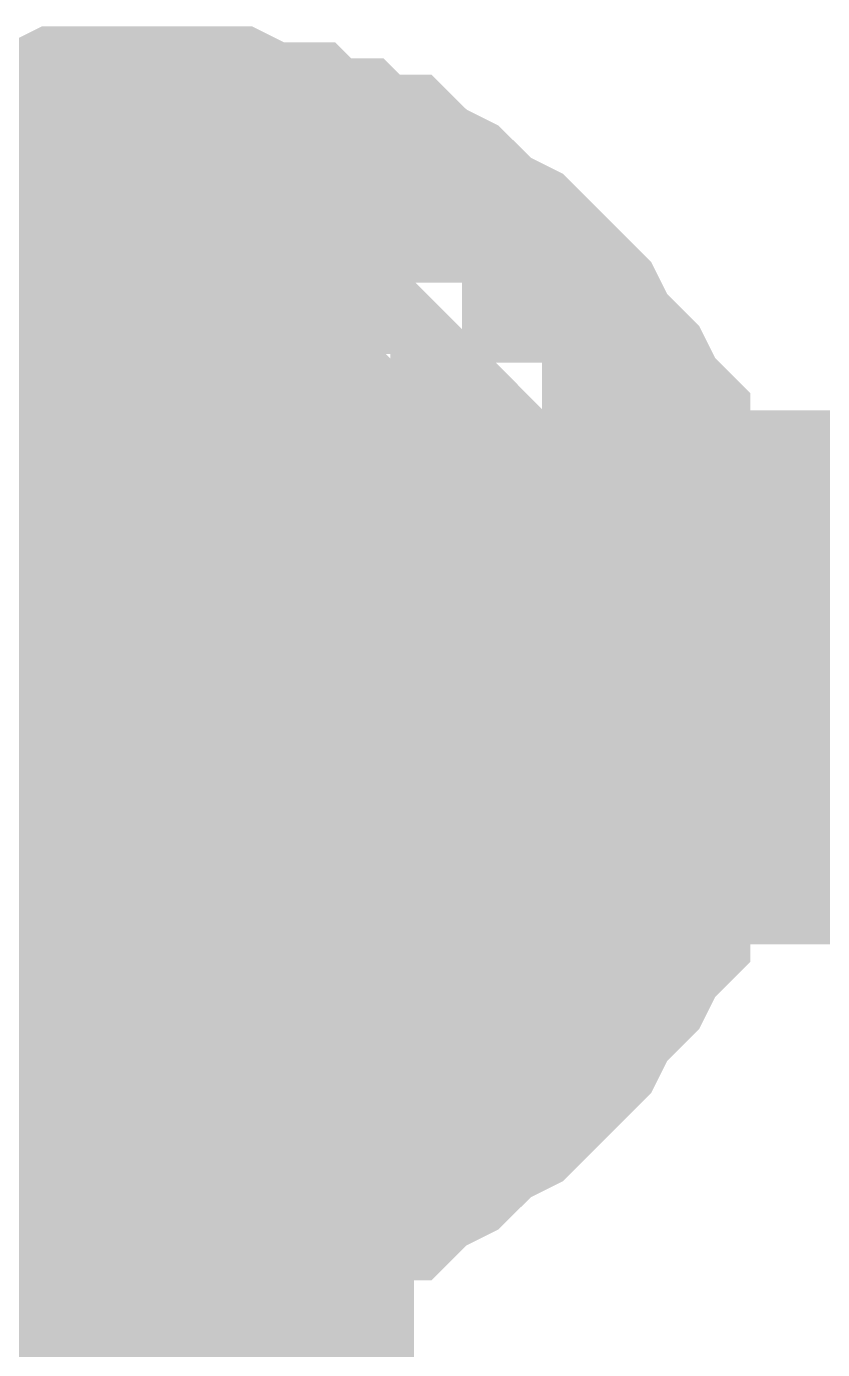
# Model space of a CAD drawing. Header units: inches. Extents: x 0 to 841, y 0 to 594.
# Drawn here: x 609.83 to 610.946, y 401.548 to 403.404 of the extents above; entities that cross this region are included whole.
import ezdxf

# ---------------------------------------------------------------- set-up
doc = ezdxf.new("R2010")
doc.units = ezdxf.units.IN
doc.layers.add('Sheet', color=255, linetype='Continuous')

msp = doc.modelspace()

# ---------------------------------------------------------------- linework, layer by layer
at = {"layer": 'Sheet'}
for points in [[(609.6621, 403.1869, 0.2997, 0.2997, 0), (609.707, 403.1869, 0.2997, 0.2997, 0), (609.7295, 403.2094, 0.2997, 0.2997, 0), (609.7744, 403.2094, 0.2997, 0.2997, 0), (609.7969, 403.2319, 0.2997, 0.2997, 0), (609.8418, 403.2319, 0.2997, 0.2997, 0), (609.8867, 403.2543, 0.2997, 0.2997, 0), (609.9092, 403.2543, 0.2997, 0.2997, 0), (609.9541, 403.2543, 0.2997, 0.2997, 0), (609.999, 403.2543, 0.2997, 0.2997, 0)], [(609.6621, 403.1869, 0.2997, 0.2997, 0), (609.707, 403.1869, 0.2997, 0.2997, 0), (609.7295, 403.2094, 0.2997, 0.2997, 0), (609.7744, 403.2094, 0.2997, 0.2997, 0), (609.7969, 403.2319, 0.2997, 0.2997, 0), (609.8418, 403.2319, 0.2997, 0.2997, 0), (609.8867, 403.2543, 0.2997, 0.2997, 0), (609.9092, 403.2543, 0.2997, 0.2997, 0), (609.9541, 403.2543, 0.2997, 0.2997, 0), (609.999, 403.2543, 0.2997, 0.2997, 0)], [(609.999, 403.2543, 0.2997, 0.2997, 0), (609.999, 403.2543, 0.2997, 0.2997, 0)], [(609.999, 403.2543, 0.2997, 0.2997, 0), (610.0439, 403.2543, 0.2997, 0.2997, 0), (610.0888, 403.2543, 0.2997, 0.2997, 0), (610.1113, 403.2543, 0.2997, 0.2997, 0), (610.1562, 403.2319, 0.2997, 0.2997, 0), (610.2011, 403.2319, 0.2997, 0.2997, 0), (610.2236, 403.2094, 0.2997, 0.2997, 0), (610.2685, 403.2094, 0.2997, 0.2997, 0), (610.2909, 403.1869, 0.2997, 0.2997, 0), (610.3359, 403.1869, 0.2997, 0.2997, 0), (610.3583, 403.1645, 0.2997, 0.2997, 0), (610.4032, 403.142, 0.2997, 0.2997, 0), (610.4257, 403.1196, 0.2997, 0.2997, 0), (610.4481, 403.0971, 0.2997, 0.2997, 0), (610.4931, 403.0746, 0.2997, 0.2997, 0), (610.5155, 403.0522, 0.2997, 0.2997, 0), (610.538, 403.0297, 0.2997, 0.2997, 0), (610.5604, 403.0073, 0.2997, 0.2997, 0), (610.5829, 402.9848, 0.2997, 0.2997, 0), (610.6053, 402.9399, 0.2997, 0.2997, 0), (610.6278, 402.9174, 0.2997, 0.2997, 0), (610.6503, 402.895, 0.2997, 0.2997, 0), (610.6727, 402.85, 0.2997, 0.2997, 0), (610.6952, 402.8276, 0.2997, 0.2997, 0), (610.6952, 402.7827, 0.2997, 0.2997, 0), (610.7176, 402.7602, 0.2997, 0.2997, 0), (610.7176, 402.7153, 0.2997, 0.2997, 0), (610.7401, 402.6928, 0.2997, 0.2997, 0), (610.7401, 402.6479, 0.2997, 0.2997, 0), (610.7626, 402.603, 0.2997, 0.2997, 0), (610.7626, 402.5805, 0.2997, 0.2997, 0), (610.7626, 402.5356, 0.2997, 0.2997, 0), (610.7626, 402.4907, 0.2997, 0.2997, 0)], [(609.999, 403.2543, 0.2997, 0.2997, 0), (609.999, 403.2543, 0.2997, 0.2997, 0)], [(609.999, 403.2543, 0.2997, 0.2997, 0), (610.0439, 403.2543, 0.2997, 0.2997, 0), (610.0888, 403.2543, 0.2997, 0.2997, 0), (610.1113, 403.2543, 0.2997, 0.2997, 0), (610.1562, 403.2319, 0.2997, 0.2997, 0), (610.2011, 403.2319, 0.2997, 0.2997, 0), (610.2236, 403.2094, 0.2997, 0.2997, 0), (610.2685, 403.2094, 0.2997, 0.2997, 0), (610.2909, 403.1869, 0.2997, 0.2997, 0), (610.3359, 403.1869, 0.2997, 0.2997, 0), (610.3583, 403.1645, 0.2997, 0.2997, 0), (610.4032, 403.142, 0.2997, 0.2997, 0), (610.4257, 403.1196, 0.2997, 0.2997, 0), (610.4481, 403.0971, 0.2997, 0.2997, 0), (610.4931, 403.0746, 0.2997, 0.2997, 0), (610.5155, 403.0522, 0.2997, 0.2997, 0), (610.538, 403.0297, 0.2997, 0.2997, 0), (610.5604, 403.0073, 0.2997, 0.2997, 0), (610.5829, 402.9848, 0.2997, 0.2997, 0), (610.6053, 402.9399, 0.2997, 0.2997, 0), (610.6278, 402.9174, 0.2997, 0.2997, 0), (610.6503, 402.895, 0.2997, 0.2997, 0), (610.6727, 402.85, 0.2997, 0.2997, 0), (610.6952, 402.8276, 0.2997, 0.2997, 0), (610.6952, 402.7827, 0.2997, 0.2997, 0), (610.7176, 402.7602, 0.2997, 0.2997, 0), (610.7176, 402.7153, 0.2997, 0.2997, 0), (610.7401, 402.6928, 0.2997, 0.2997, 0), (610.7401, 402.6479, 0.2997, 0.2997, 0), (610.7626, 402.603, 0.2997, 0.2997, 0), (610.7626, 402.5805, 0.2997, 0.2997, 0), (610.7626, 402.5356, 0.2997, 0.2997, 0), (610.7626, 402.4907, 0.2997, 0.2997, 0)], [(609.7744, 403.2094, 0.0991, 0.0991, 0), (609.7969, 403.2319, 0.0991, 0.0991, 0), (609.8418, 403.2319, 0.0991, 0.0991, 0), (609.8867, 403.2543, 0.0991, 0.0991, 0), (609.9092, 403.2543, 0.0991, 0.0991, 0), (609.9541, 403.2543, 0.0991, 0.0991, 0), (609.999, 403.2543, 0.0991, 0.0991, 0)], [(609.7744, 403.2094, 0.0991, 0.0991, 0), (609.7969, 403.2319, 0.0991, 0.0991, 0), (609.8418, 403.2319, 0.0991, 0.0991, 0), (609.8867, 403.2543, 0.0991, 0.0991, 0), (609.9092, 403.2543, 0.0991, 0.0991, 0), (609.9541, 403.2543, 0.0991, 0.0991, 0), (609.999, 403.2543, 0.0991, 0.0991, 0)], [(609.999, 403.2543, 0.0991, 0.0991, 0), (609.999, 403.2543, 0.0991, 0.0991, 0)], [(609.999, 403.2543, 0.0991, 0.0991, 0), (610.0439, 403.2543, 0.0991, 0.0991, 0), (610.0888, 403.2543, 0.0991, 0.0991, 0), (610.1113, 403.2543, 0.0991, 0.0991, 0), (610.1562, 403.2319, 0.0991, 0.0991, 0), (610.2011, 403.2319, 0.0991, 0.0991, 0), (610.2236, 403.2094, 0.0991, 0.0991, 0), (610.2685, 403.2094, 0.0991, 0.0991, 0), (610.2909, 403.1869, 0.0991, 0.0991, 0), (610.3359, 403.1869, 0.0991, 0.0991, 0), (610.3583, 403.1645, 0.0991, 0.0991, 0), (610.4032, 403.142, 0.0991, 0.0991, 0), (610.4257, 403.1196, 0.0991, 0.0991, 0), (610.4481, 403.0971, 0.0991, 0.0991, 0), (610.4931, 403.0746, 0.0991, 0.0991, 0), (610.5155, 403.0522, 0.0991, 0.0991, 0), (610.538, 403.0297, 0.0991, 0.0991, 0), (610.5604, 403.0073, 0.0991, 0.0991, 0), (610.5829, 402.9848, 0.0991, 0.0991, 0), (610.6053, 402.9399, 0.0991, 0.0991, 0), (610.6278, 402.9174, 0.0991, 0.0991, 0), (610.6503, 402.895, 0.0991, 0.0991, 0), (610.6727, 402.85, 0.0991, 0.0991, 0), (610.6952, 402.8276, 0.0991, 0.0991, 0), (610.6952, 402.7827, 0.0991, 0.0991, 0), (610.7176, 402.7602, 0.0991, 0.0991, 0), (610.7176, 402.7153, 0.0991, 0.0991, 0), (610.7401, 402.6928, 0.0991, 0.0991, 0), (610.7401, 402.6479, 0.0991, 0.0991, 0), (610.7626, 402.603, 0.0991, 0.0991, 0), (610.7626, 402.5805, 0.0991, 0.0991, 0), (610.7626, 402.5356, 0.0991, 0.0991, 0), (610.7626, 402.4907, 0.0991, 0.0991, 0)], [(609.999, 403.2543, 0.0991, 0.0991, 0), (609.999, 403.2543, 0.0991, 0.0991, 0)], [(609.999, 403.2543, 0.0991, 0.0991, 0), (610.0439, 403.2543, 0.0991, 0.0991, 0), (610.0888, 403.2543, 0.0991, 0.0991, 0), (610.1113, 403.2543, 0.0991, 0.0991, 0), (610.1562, 403.2319, 0.0991, 0.0991, 0), (610.2011, 403.2319, 0.0991, 0.0991, 0), (610.2236, 403.2094, 0.0991, 0.0991, 0), (610.2685, 403.2094, 0.0991, 0.0991, 0), (610.2909, 403.1869, 0.0991, 0.0991, 0), (610.3359, 403.1869, 0.0991, 0.0991, 0), (610.3583, 403.1645, 0.0991, 0.0991, 0), (610.4032, 403.142, 0.0991, 0.0991, 0), (610.4257, 403.1196, 0.0991, 0.0991, 0), (610.4481, 403.0971, 0.0991, 0.0991, 0), (610.4931, 403.0746, 0.0991, 0.0991, 0), (610.5155, 403.0522, 0.0991, 0.0991, 0), (610.538, 403.0297, 0.0991, 0.0991, 0), (610.5604, 403.0073, 0.0991, 0.0991, 0), (610.5829, 402.9848, 0.0991, 0.0991, 0), (610.6053, 402.9399, 0.0991, 0.0991, 0), (610.6278, 402.9174, 0.0991, 0.0991, 0), (610.6503, 402.895, 0.0991, 0.0991, 0), (610.6727, 402.85, 0.0991, 0.0991, 0), (610.6952, 402.8276, 0.0991, 0.0991, 0), (610.6952, 402.7827, 0.0991, 0.0991, 0), (610.7176, 402.7602, 0.0991, 0.0991, 0), (610.7176, 402.7153, 0.0991, 0.0991, 0), (610.7401, 402.6928, 0.0991, 0.0991, 0), (610.7401, 402.6479, 0.0991, 0.0991, 0), (610.7626, 402.603, 0.0991, 0.0991, 0), (610.7626, 402.5805, 0.0991, 0.0991, 0), (610.7626, 402.5356, 0.0991, 0.0991, 0), (610.7626, 402.4907, 0.0991, 0.0991, 0)], [(609.6621, 402.8725, 0.2997, 0.2997, 0), (609.6846, 402.895, 0.2997, 0.2997, 0), (609.707, 402.895, 0.2997, 0.2997, 0), (609.707, 402.9174, 0.2997, 0.2997, 0), (609.7295, 402.9399, 0.2997, 0.2997, 0), (609.7519, 402.9399, 0.2997, 0.2997, 0), (609.7744, 402.9623, 0.2997, 0.2997, 0), (609.7969, 402.9623, 0.2997, 0.2997, 0), (609.8193, 402.9848, 0.2997, 0.2997, 0), (609.8418, 402.9848, 0.2997, 0.2997, 0), (609.8642, 402.9848, 0.2997, 0.2997, 0), (609.9092, 403.0073, 0.2997, 0.2997, 0), (609.9316, 403.0073, 0.2997, 0.2997, 0), (609.9541, 403.0073, 0.2997, 0.2997, 0), (609.9765, 403.0073, 0.2997, 0.2997, 0), (609.999, 403.0073, 0.2997, 0.2997, 0)], [(609.6621, 402.8725, 0.2997, 0.2997, 0), (609.6846, 402.895, 0.2997, 0.2997, 0), (609.707, 402.895, 0.2997, 0.2997, 0), (609.707, 402.9174, 0.2997, 0.2997, 0), (609.7295, 402.9399, 0.2997, 0.2997, 0), (609.7519, 402.9399, 0.2997, 0.2997, 0), (609.7744, 402.9623, 0.2997, 0.2997, 0), (609.7969, 402.9623, 0.2997, 0.2997, 0), (609.8193, 402.9848, 0.2997, 0.2997, 0), (609.8418, 402.9848, 0.2997, 0.2997, 0), (609.8642, 402.9848, 0.2997, 0.2997, 0), (609.9092, 403.0073, 0.2997, 0.2997, 0), (609.9316, 403.0073, 0.2997, 0.2997, 0), (609.9541, 403.0073, 0.2997, 0.2997, 0), (609.9765, 403.0073, 0.2997, 0.2997, 0), (609.999, 403.0073, 0.2997, 0.2997, 0)], [(609.999, 403.0073, 0.2997, 0.2997, 0), (609.999, 403.0073, 0.2997, 0.2997, 0)], [(609.999, 403.0073, 0.2997, 0.2997, 0), (610.0214, 403.0073, 0.2997, 0.2997, 0), (610.0439, 403.0073, 0.2997, 0.2997, 0), (610.0664, 403.0073, 0.2997, 0.2997, 0), (610.0888, 403.0073, 0.2997, 0.2997, 0), (610.1337, 402.9848, 0.2997, 0.2997, 0), (610.1562, 402.9848, 0.2997, 0.2997, 0), (610.1786, 402.9848, 0.2997, 0.2997, 0), (610.2011, 402.9623, 0.2997, 0.2997, 0), (610.2236, 402.9623, 0.2997, 0.2997, 0), (610.246, 402.9399, 0.2997, 0.2997, 0), (610.2685, 402.9399, 0.2997, 0.2997, 0), (610.2909, 402.9174, 0.2997, 0.2997, 0), (610.2909, 402.895, 0.2997, 0.2997, 0), (610.3134, 402.895, 0.2997, 0.2997, 0), (610.3359, 402.8725, 0.2997, 0.2997, 0), (610.3583, 402.85, 0.2997, 0.2997, 0), (610.3808, 402.8276, 0.2997, 0.2997, 0), (610.4032, 402.8051, 0.2997, 0.2997, 0), (610.4032, 402.7827, 0.2997, 0.2997, 0), (610.4257, 402.7827, 0.2997, 0.2997, 0), (610.4481, 402.7602, 0.2997, 0.2997, 0), (610.4481, 402.7378, 0.2997, 0.2997, 0), (610.4706, 402.7153, 0.2997, 0.2997, 0), (610.4706, 402.6928, 0.2997, 0.2997, 0), (610.4931, 402.6704, 0.2997, 0.2997, 0), (610.4931, 402.6479, 0.2997, 0.2997, 0), (610.4931, 402.6255, 0.2997, 0.2997, 0), (610.5155, 402.5805, 0.2997, 0.2997, 0), (610.5155, 402.5581, 0.2997, 0.2997, 0), (610.5155, 402.5356, 0.2997, 0.2997, 0), (610.5155, 402.5132, 0.2997, 0.2997, 0), (610.5155, 402.4907, 0.2997, 0.2997, 0)], [(609.999, 403.0073, 0.2997, 0.2997, 0), (609.999, 403.0073, 0.2997, 0.2997, 0)], [(609.999, 403.0073, 0.2997, 0.2997, 0), (610.0214, 403.0073, 0.2997, 0.2997, 0), (610.0439, 403.0073, 0.2997, 0.2997, 0), (610.0664, 403.0073, 0.2997, 0.2997, 0), (610.0888, 403.0073, 0.2997, 0.2997, 0), (610.1337, 402.9848, 0.2997, 0.2997, 0), (610.1562, 402.9848, 0.2997, 0.2997, 0), (610.1786, 402.9848, 0.2997, 0.2997, 0), (610.2011, 402.9623, 0.2997, 0.2997, 0), (610.2236, 402.9623, 0.2997, 0.2997, 0), (610.246, 402.9399, 0.2997, 0.2997, 0), (610.2685, 402.9399, 0.2997, 0.2997, 0), (610.2909, 402.9174, 0.2997, 0.2997, 0), (610.2909, 402.895, 0.2997, 0.2997, 0), (610.3134, 402.895, 0.2997, 0.2997, 0), (610.3359, 402.8725, 0.2997, 0.2997, 0), (610.3583, 402.85, 0.2997, 0.2997, 0), (610.3808, 402.8276, 0.2997, 0.2997, 0), (610.4032, 402.8051, 0.2997, 0.2997, 0), (610.4032, 402.7827, 0.2997, 0.2997, 0), (610.4257, 402.7827, 0.2997, 0.2997, 0), (610.4481, 402.7602, 0.2997, 0.2997, 0), (610.4481, 402.7378, 0.2997, 0.2997, 0), (610.4706, 402.7153, 0.2997, 0.2997, 0), (610.4706, 402.6928, 0.2997, 0.2997, 0), (610.4931, 402.6704, 0.2997, 0.2997, 0), (610.4931, 402.6479, 0.2997, 0.2997, 0), (610.4931, 402.6255, 0.2997, 0.2997, 0), (610.5155, 402.5805, 0.2997, 0.2997, 0), (610.5155, 402.5581, 0.2997, 0.2997, 0), (610.5155, 402.5356, 0.2997, 0.2997, 0), (610.5155, 402.5132, 0.2997, 0.2997, 0), (610.5155, 402.4907, 0.2997, 0.2997, 0)], [(609.7744, 402.9623, 0.0991, 0.0991, 0), (609.7969, 402.9623, 0.0991, 0.0991, 0), (609.8193, 402.9848, 0.0991, 0.0991, 0), (609.8418, 402.9848, 0.0991, 0.0991, 0), (609.8642, 402.9848, 0.0991, 0.0991, 0), (609.9092, 403.0073, 0.0991, 0.0991, 0), (609.9316, 403.0073, 0.0991, 0.0991, 0), (609.9541, 403.0073, 0.0991, 0.0991, 0), (609.9765, 403.0073, 0.0991, 0.0991, 0), (609.999, 403.0073, 0.0991, 0.0991, 0)], [(609.7744, 402.9623, 0.0991, 0.0991, 0), (609.7969, 402.9623, 0.0991, 0.0991, 0), (609.8193, 402.9848, 0.0991, 0.0991, 0), (609.8418, 402.9848, 0.0991, 0.0991, 0), (609.8642, 402.9848, 0.0991, 0.0991, 0), (609.9092, 403.0073, 0.0991, 0.0991, 0), (609.9316, 403.0073, 0.0991, 0.0991, 0), (609.9541, 403.0073, 0.0991, 0.0991, 0), (609.9765, 403.0073, 0.0991, 0.0991, 0), (609.999, 403.0073, 0.0991, 0.0991, 0)], [(609.999, 403.0073, 0.0991, 0.0991, 0), (609.999, 403.0073, 0.0991, 0.0991, 0)], [(609.999, 403.0073, 0.0991, 0.0991, 0), (610.0214, 403.0073, 0.0991, 0.0991, 0), (610.0439, 403.0073, 0.0991, 0.0991, 0), (610.0664, 403.0073, 0.0991, 0.0991, 0), (610.0888, 403.0073, 0.0991, 0.0991, 0), (610.1337, 402.9848, 0.0991, 0.0991, 0), (610.1562, 402.9848, 0.0991, 0.0991, 0), (610.1786, 402.9848, 0.0991, 0.0991, 0), (610.2011, 402.9623, 0.0991, 0.0991, 0), (610.2236, 402.9623, 0.0991, 0.0991, 0), (610.246, 402.9399, 0.0991, 0.0991, 0), (610.2685, 402.9399, 0.0991, 0.0991, 0), (610.2909, 402.9174, 0.0991, 0.0991, 0), (610.2909, 402.895, 0.0991, 0.0991, 0), (610.3134, 402.895, 0.0991, 0.0991, 0), (610.3359, 402.8725, 0.0991, 0.0991, 0), (610.3583, 402.85, 0.0991, 0.0991, 0), (610.3808, 402.8276, 0.0991, 0.0991, 0), (610.4032, 402.8051, 0.0991, 0.0991, 0), (610.4032, 402.7827, 0.0991, 0.0991, 0), (610.4257, 402.7827, 0.0991, 0.0991, 0), (610.4481, 402.7602, 0.0991, 0.0991, 0), (610.4481, 402.7378, 0.0991, 0.0991, 0), (610.4706, 402.7153, 0.0991, 0.0991, 0), (610.4706, 402.6928, 0.0991, 0.0991, 0), (610.4931, 402.6704, 0.0991, 0.0991, 0), (610.4931, 402.6479, 0.0991, 0.0991, 0), (610.4931, 402.6255, 0.0991, 0.0991, 0), (610.5155, 402.5805, 0.0991, 0.0991, 0), (610.5155, 402.5581, 0.0991, 0.0991, 0), (610.5155, 402.5356, 0.0991, 0.0991, 0), (610.5155, 402.5132, 0.0991, 0.0991, 0), (610.5155, 402.4907, 0.0991, 0.0991, 0)], [(609.999, 403.0073, 0.0991, 0.0991, 0), (609.999, 403.0073, 0.0991, 0.0991, 0)], [(609.999, 403.0073, 0.0991, 0.0991, 0), (610.0214, 403.0073, 0.0991, 0.0991, 0), (610.0439, 403.0073, 0.0991, 0.0991, 0), (610.0664, 403.0073, 0.0991, 0.0991, 0), (610.0888, 403.0073, 0.0991, 0.0991, 0), (610.1337, 402.9848, 0.0991, 0.0991, 0), (610.1562, 402.9848, 0.0991, 0.0991, 0), (610.1786, 402.9848, 0.0991, 0.0991, 0), (610.2011, 402.9623, 0.0991, 0.0991, 0), (610.2236, 402.9623, 0.0991, 0.0991, 0), (610.246, 402.9399, 0.0991, 0.0991, 0), (610.2685, 402.9399, 0.0991, 0.0991, 0), (610.2909, 402.9174, 0.0991, 0.0991, 0), (610.2909, 402.895, 0.0991, 0.0991, 0), (610.3134, 402.895, 0.0991, 0.0991, 0), (610.3359, 402.8725, 0.0991, 0.0991, 0), (610.3583, 402.85, 0.0991, 0.0991, 0), (610.3808, 402.8276, 0.0991, 0.0991, 0), (610.4032, 402.8051, 0.0991, 0.0991, 0), (610.4032, 402.7827, 0.0991, 0.0991, 0), (610.4257, 402.7827, 0.0991, 0.0991, 0), (610.4481, 402.7602, 0.0991, 0.0991, 0), (610.4481, 402.7378, 0.0991, 0.0991, 0), (610.4706, 402.7153, 0.0991, 0.0991, 0), (610.4706, 402.6928, 0.0991, 0.0991, 0), (610.4931, 402.6704, 0.0991, 0.0991, 0), (610.4931, 402.6479, 0.0991, 0.0991, 0), (610.4931, 402.6255, 0.0991, 0.0991, 0), (610.5155, 402.5805, 0.0991, 0.0991, 0), (610.5155, 402.5581, 0.0991, 0.0991, 0), (610.5155, 402.5356, 0.0991, 0.0991, 0), (610.5155, 402.5132, 0.0991, 0.0991, 0), (610.5155, 402.4907, 0.0991, 0.0991, 0)], [(615.0071, 402.4907, 0.7493, 0.7493, 0), (609.999, 402.4907, 0.7493, 0.7493, 0), (575.0097, 402.4907, 0.7493, 0.7493, 0), (562.5007, 402.4907, 0.7493, 0.7493, 0), (554.9998, 402.4907, 0.7493, 0.7493, 0)], [(609.999, 402.4907, 0.7493, 0.7493, 0), (609.999, 399.9977, 0.7493, 0.7493, 0)], [(610.7626, 402.4907, 0.2997, 0.2997, 0), (610.7626, 402.4458, 0.2997, 0.2997, 0), (610.7626, 402.4009, 0.2997, 0.2997, 0), (610.7626, 402.3784, 0.2997, 0.2997, 0), (610.7401, 402.3335, 0.2997, 0.2997, 0), (610.7401, 402.2886, 0.2997, 0.2997, 0), (610.7176, 402.2661, 0.2997, 0.2997, 0), (610.7176, 402.2212, 0.2997, 0.2997, 0), (610.6952, 402.1987, 0.2997, 0.2997, 0), (610.6952, 402.1538, 0.2997, 0.2997, 0), (610.6727, 402.1314, 0.2997, 0.2997, 0), (610.6503, 402.0864, 0.2997, 0.2997, 0), (610.6278, 402.064, 0.2997, 0.2997, 0), (610.6053, 402.0415, 0.2997, 0.2997, 0), (610.5829, 401.9966, 0.2997, 0.2997, 0), (610.5604, 401.9741, 0.2997, 0.2997, 0), (610.538, 401.9517, 0.2997, 0.2997, 0), (610.5155, 401.9292, 0.2997, 0.2997, 0), (610.4931, 401.9068, 0.2997, 0.2997, 0), (610.4481, 401.8843, 0.2997, 0.2997, 0), (610.4257, 401.8618, 0.2997, 0.2997, 0), (610.4032, 401.8394, 0.2997, 0.2997, 0), (610.3583, 401.8169, 0.2997, 0.2997, 0), (610.3359, 401.7945, 0.2997, 0.2997, 0), (610.2909, 401.7945, 0.2997, 0.2997, 0), (610.2685, 401.772, 0.2997, 0.2997, 0), (610.2236, 401.772, 0.2997, 0.2997, 0), (610.2011, 401.7495, 0.2997, 0.2997, 0), (610.1562, 401.7495, 0.2997, 0.2997, 0), (610.1113, 401.7271, 0.2997, 0.2997, 0), (610.0888, 401.7271, 0.2997, 0.2997, 0), (610.0439, 401.7271, 0.2997, 0.2997, 0), (609.999, 401.7271, 0.2997, 0.2997, 0)], [(610.7626, 402.4907, 0.2997, 0.2997, 0), (610.7626, 402.4458, 0.2997, 0.2997, 0), (610.7626, 402.4009, 0.2997, 0.2997, 0), (610.7626, 402.3784, 0.2997, 0.2997, 0), (610.7401, 402.3335, 0.2997, 0.2997, 0), (610.7401, 402.2886, 0.2997, 0.2997, 0), (610.7176, 402.2661, 0.2997, 0.2997, 0), (610.7176, 402.2212, 0.2997, 0.2997, 0), (610.6952, 402.1987, 0.2997, 0.2997, 0), (610.6952, 402.1538, 0.2997, 0.2997, 0), (610.6727, 402.1314, 0.2997, 0.2997, 0), (610.6503, 402.0864, 0.2997, 0.2997, 0), (610.6278, 402.064, 0.2997, 0.2997, 0), (610.6053, 402.0415, 0.2997, 0.2997, 0), (610.5829, 401.9966, 0.2997, 0.2997, 0), (610.5604, 401.9741, 0.2997, 0.2997, 0), (610.538, 401.9517, 0.2997, 0.2997, 0), (610.5155, 401.9292, 0.2997, 0.2997, 0), (610.4931, 401.9068, 0.2997, 0.2997, 0), (610.4481, 401.8843, 0.2997, 0.2997, 0), (610.4257, 401.8618, 0.2997, 0.2997, 0), (610.4032, 401.8394, 0.2997, 0.2997, 0), (610.3583, 401.8169, 0.2997, 0.2997, 0), (610.3359, 401.7945, 0.2997, 0.2997, 0), (610.2909, 401.7945, 0.2997, 0.2997, 0), (610.2685, 401.772, 0.2997, 0.2997, 0), (610.2236, 401.772, 0.2997, 0.2997, 0), (610.2011, 401.7495, 0.2997, 0.2997, 0), (610.1562, 401.7495, 0.2997, 0.2997, 0), (610.1113, 401.7271, 0.2997, 0.2997, 0), (610.0888, 401.7271, 0.2997, 0.2997, 0), (610.0439, 401.7271, 0.2997, 0.2997, 0), (609.999, 401.7271, 0.2997, 0.2997, 0)], [(610.5155, 402.4907, 0.2997, 0.2997, 0), (610.5155, 402.4682, 0.2997, 0.2997, 0), (610.5155, 402.4458, 0.2997, 0.2997, 0), (610.5155, 402.4009, 0.2997, 0.2997, 0), (610.5155, 402.3784, 0.2997, 0.2997, 0), (610.4931, 402.3559, 0.2997, 0.2997, 0), (610.4931, 402.3335, 0.2997, 0.2997, 0), (610.4931, 402.311, 0.2997, 0.2997, 0), (610.4706, 402.2886, 0.2997, 0.2997, 0), (610.4706, 402.2661, 0.2997, 0.2997, 0), (610.4481, 402.2436, 0.2997, 0.2997, 0), (610.4481, 402.2212, 0.2997, 0.2997, 0), (610.4257, 402.1987, 0.2997, 0.2997, 0), (610.4032, 402.1763, 0.2997, 0.2997, 0), (610.4032, 402.1538, 0.2997, 0.2997, 0), (610.3808, 402.1314, 0.2997, 0.2997, 0), (610.3583, 402.1314, 0.2997, 0.2997, 0), (610.3359, 402.1089, 0.2997, 0.2997, 0), (610.3134, 402.0864, 0.2997, 0.2997, 0), (610.2909, 402.064, 0.2997, 0.2997, 0), (610.2909, 402.064, 0.2997, 0.2997, 0), (610.2685, 402.0415, 0.2997, 0.2997, 0), (610.246, 402.0415, 0.2997, 0.2997, 0), (610.2236, 402.0191, 0.2997, 0.2997, 0), (610.2011, 402.0191, 0.2997, 0.2997, 0), (610.1786, 401.9966, 0.2997, 0.2997, 0), (610.1562, 401.9966, 0.2997, 0.2997, 0), (610.1337, 401.9966, 0.2997, 0.2997, 0), (610.0888, 401.9741, 0.2997, 0.2997, 0), (610.0664, 401.9741, 0.2997, 0.2997, 0), (610.0439, 401.9741, 0.2997, 0.2997, 0), (610.0214, 401.9741, 0.2997, 0.2997, 0), (609.999, 401.9741, 0.2997, 0.2997, 0)], [(610.5155, 402.4907, 0.2997, 0.2997, 0), (610.5155, 402.4682, 0.2997, 0.2997, 0), (610.5155, 402.4458, 0.2997, 0.2997, 0), (610.5155, 402.4009, 0.2997, 0.2997, 0), (610.5155, 402.3784, 0.2997, 0.2997, 0), (610.4931, 402.3559, 0.2997, 0.2997, 0), (610.4931, 402.3335, 0.2997, 0.2997, 0), (610.4931, 402.311, 0.2997, 0.2997, 0), (610.4706, 402.2886, 0.2997, 0.2997, 0), (610.4706, 402.2661, 0.2997, 0.2997, 0), (610.4481, 402.2436, 0.2997, 0.2997, 0), (610.4481, 402.2212, 0.2997, 0.2997, 0), (610.4257, 402.1987, 0.2997, 0.2997, 0), (610.4032, 402.1763, 0.2997, 0.2997, 0), (610.4032, 402.1538, 0.2997, 0.2997, 0), (610.3808, 402.1314, 0.2997, 0.2997, 0), (610.3583, 402.1314, 0.2997, 0.2997, 0), (610.3359, 402.1089, 0.2997, 0.2997, 0), (610.3134, 402.0864, 0.2997, 0.2997, 0), (610.2909, 402.064, 0.2997, 0.2997, 0), (610.2909, 402.064, 0.2997, 0.2997, 0), (610.2685, 402.0415, 0.2997, 0.2997, 0), (610.246, 402.0415, 0.2997, 0.2997, 0), (610.2236, 402.0191, 0.2997, 0.2997, 0), (610.2011, 402.0191, 0.2997, 0.2997, 0), (610.1786, 401.9966, 0.2997, 0.2997, 0), (610.1562, 401.9966, 0.2997, 0.2997, 0), (610.1337, 401.9966, 0.2997, 0.2997, 0), (610.0888, 401.9741, 0.2997, 0.2997, 0), (610.0664, 401.9741, 0.2997, 0.2997, 0), (610.0439, 401.9741, 0.2997, 0.2997, 0), (610.0214, 401.9741, 0.2997, 0.2997, 0), (609.999, 401.9741, 0.2997, 0.2997, 0)], [(610.5155, 402.4907, 0.2997, 0.2997, 0), (610.5155, 402.4907, 0.2997, 0.2997, 0), (610.5155, 402.4907, 0.2997, 0.2997, 0), (610.5155, 402.4907, 0.2997, 0.2997, 0), (610.5155, 402.4907, 0.2997, 0.2997, 0), (610.5155, 402.4907, 0.2997, 0.2997, 0), (610.5155, 402.4907, 0.2997, 0.2997, 0), (610.5155, 402.4907, 0.2997, 0.2997, 0), (610.5155, 402.4907, 0.2997, 0.2997, 0), (610.5155, 402.4907, 0.2997, 0.2997, 0), (610.5155, 402.4907, 0.2997, 0.2997, 0), (610.5155, 402.4907, 0.2997, 0.2997, 0), (610.5155, 402.4907, 0.2997, 0.2997, 0), (610.5155, 402.4907, 0.2997, 0.2997, 0), (610.5155, 402.4907, 0.2997, 0.2997, 0), (610.5155, 402.4907, 0.2997, 0.2997, 0), (610.5155, 402.4907, 0.2997, 0.2997, 0), (610.5155, 402.4907, 0.2997, 0.2997, 0), (610.5155, 402.4907, 0.2997, 0.2997, 0), (610.5155, 402.4907, 0.2997, 0.2997, 0), (610.5155, 402.4907, 0.2997, 0.2997, 0), (610.5155, 402.4907, 0.2997, 0.2997, 0), (610.5155, 402.4907, 0.2997, 0.2997, 0), (610.5155, 402.4907, 0.2997, 0.2997, 0), (610.5155, 402.4907, 0.2997, 0.2997, 0), (610.5155, 402.4907, 0.2997, 0.2997, 0), (610.5155, 402.4907, 0.2997, 0.2997, 0), (610.5155, 402.4907, 0.2997, 0.2997, 0), (610.5155, 402.4907, 0.2997, 0.2997, 0), (610.5155, 402.4907, 0.2997, 0.2997, 0), (610.5155, 402.4907, 0.2997, 0.2997, 0), (610.5155, 402.4907, 0.2997, 0.2997, 0), (610.5155, 402.4907, 0.2997, 0.2997, 0)], [(610.5155, 402.4907, 0.2997, 0.2997, 0), (610.5155, 402.4907, 0.2997, 0.2997, 0)], [(610.5155, 402.4907, 0.2997, 0.2997, 0), (610.5155, 402.4907, 0.2997, 0.2997, 0), (610.5155, 402.4907, 0.2997, 0.2997, 0), (610.5155, 402.4907, 0.2997, 0.2997, 0), (610.5155, 402.4907, 0.2997, 0.2997, 0), (610.5155, 402.4907, 0.2997, 0.2997, 0), (610.5155, 402.4907, 0.2997, 0.2997, 0), (610.5155, 402.4907, 0.2997, 0.2997, 0), (610.5155, 402.4907, 0.2997, 0.2997, 0), (610.5155, 402.4907, 0.2997, 0.2997, 0), (610.5155, 402.4907, 0.2997, 0.2997, 0), (610.5155, 402.4907, 0.2997, 0.2997, 0), (610.5155, 402.4907, 0.2997, 0.2997, 0), (610.5155, 402.4907, 0.2997, 0.2997, 0), (610.5155, 402.4907, 0.2997, 0.2997, 0), (610.5155, 402.4907, 0.2997, 0.2997, 0), (610.5155, 402.4907, 0.2997, 0.2997, 0), (610.5155, 402.4907, 0.2997, 0.2997, 0), (610.5155, 402.4907, 0.2997, 0.2997, 0), (610.5155, 402.4907, 0.2997, 0.2997, 0), (610.5155, 402.4907, 0.2997, 0.2997, 0), (610.5155, 402.4907, 0.2997, 0.2997, 0), (610.5155, 402.4907, 0.2997, 0.2997, 0), (610.5155, 402.4907, 0.2997, 0.2997, 0), (610.5155, 402.4907, 0.2997, 0.2997, 0), (610.5155, 402.4907, 0.2997, 0.2997, 0), (610.5155, 402.4907, 0.2997, 0.2997, 0), (610.5155, 402.4907, 0.2997, 0.2997, 0), (610.5155, 402.4907, 0.2997, 0.2997, 0), (610.5155, 402.4907, 0.2997, 0.2997, 0), (610.5155, 402.4907, 0.2997, 0.2997, 0), (610.5155, 402.4907, 0.2997, 0.2997, 0), (610.5155, 402.4907, 0.2997, 0.2997, 0)], [(610.5155, 402.4907, 0.2997, 0.2997, 0), (610.5155, 402.4907, 0.2997, 0.2997, 0)], [(610.7626, 402.4907, 0.2997, 0.2997, 0), (610.7626, 402.4907, 0.2997, 0.2997, 0), (610.7626, 402.4907, 0.2997, 0.2997, 0), (610.7626, 402.4907, 0.2997, 0.2997, 0), (610.7626, 402.4907, 0.2997, 0.2997, 0), (610.7626, 402.4907, 0.2997, 0.2997, 0), (610.7626, 402.4907, 0.2997, 0.2997, 0), (610.7626, 402.4907, 0.2997, 0.2997, 0), (610.7626, 402.4907, 0.2997, 0.2997, 0), (610.7626, 402.4907, 0.2997, 0.2997, 0), (610.7626, 402.4907, 0.2997, 0.2997, 0), (610.7626, 402.4907, 0.2997, 0.2997, 0), (610.7626, 402.4907, 0.2997, 0.2997, 0), (610.7626, 402.4907, 0.2997, 0.2997, 0), (610.7626, 402.4907, 0.2997, 0.2997, 0), (610.7626, 402.4907, 0.2997, 0.2997, 0), (610.7626, 402.4907, 0.2997, 0.2997, 0), (610.7626, 402.4907, 0.2997, 0.2997, 0), (610.7626, 402.4907, 0.2997, 0.2997, 0), (610.7626, 402.4907, 0.2997, 0.2997, 0), (610.7626, 402.4907, 0.2997, 0.2997, 0), (610.7626, 402.4907, 0.2997, 0.2997, 0), (610.7626, 402.4907, 0.2997, 0.2997, 0), (610.7626, 402.4907, 0.2997, 0.2997, 0), (610.7626, 402.4907, 0.2997, 0.2997, 0), (610.7626, 402.4907, 0.2997, 0.2997, 0), (610.7626, 402.4907, 0.2997, 0.2997, 0), (610.7626, 402.4907, 0.2997, 0.2997, 0), (610.7626, 402.4907, 0.2997, 0.2997, 0), (610.7626, 402.4907, 0.2997, 0.2997, 0), (610.7626, 402.4907, 0.2997, 0.2997, 0), (610.7626, 402.4907, 0.2997, 0.2997, 0), (610.7626, 402.4907, 0.2997, 0.2997, 0)], [(610.7626, 402.4907, 0.2997, 0.2997, 0), (610.7626, 402.4907, 0.2997, 0.2997, 0)], [(610.7626, 402.4907, 0.2997, 0.2997, 0), (610.7626, 402.4907, 0.2997, 0.2997, 0), (610.7626, 402.4907, 0.2997, 0.2997, 0), (610.7626, 402.4907, 0.2997, 0.2997, 0), (610.7626, 402.4907, 0.2997, 0.2997, 0), (610.7626, 402.4907, 0.2997, 0.2997, 0), (610.7626, 402.4907, 0.2997, 0.2997, 0), (610.7626, 402.4907, 0.2997, 0.2997, 0), (610.7626, 402.4907, 0.2997, 0.2997, 0), (610.7626, 402.4907, 0.2997, 0.2997, 0), (610.7626, 402.4907, 0.2997, 0.2997, 0), (610.7626, 402.4907, 0.2997, 0.2997, 0), (610.7626, 402.4907, 0.2997, 0.2997, 0), (610.7626, 402.4907, 0.2997, 0.2997, 0), (610.7626, 402.4907, 0.2997, 0.2997, 0), (610.7626, 402.4907, 0.2997, 0.2997, 0), (610.7626, 402.4907, 0.2997, 0.2997, 0), (610.7626, 402.4907, 0.2997, 0.2997, 0), (610.7626, 402.4907, 0.2997, 0.2997, 0), (610.7626, 402.4907, 0.2997, 0.2997, 0), (610.7626, 402.4907, 0.2997, 0.2997, 0), (610.7626, 402.4907, 0.2997, 0.2997, 0), (610.7626, 402.4907, 0.2997, 0.2997, 0), (610.7626, 402.4907, 0.2997, 0.2997, 0), (610.7626, 402.4907, 0.2997, 0.2997, 0), (610.7626, 402.4907, 0.2997, 0.2997, 0), (610.7626, 402.4907, 0.2997, 0.2997, 0), (610.7626, 402.4907, 0.2997, 0.2997, 0), (610.7626, 402.4907, 0.2997, 0.2997, 0), (610.7626, 402.4907, 0.2997, 0.2997, 0), (610.7626, 402.4907, 0.2997, 0.2997, 0), (610.7626, 402.4907, 0.2997, 0.2997, 0), (610.7626, 402.4907, 0.2997, 0.2997, 0)], [(610.7626, 402.4907, 0.2997, 0.2997, 0), (610.7626, 402.4907, 0.2997, 0.2997, 0)], [(610.7626, 402.4907, 0.0991, 0.0991, 0), (610.7626, 402.4458, 0.0991, 0.0991, 0), (610.7626, 402.4009, 0.0991, 0.0991, 0), (610.7626, 402.3784, 0.0991, 0.0991, 0), (610.7401, 402.3335, 0.0991, 0.0991, 0), (610.7401, 402.2886, 0.0991, 0.0991, 0), (610.7176, 402.2661, 0.0991, 0.0991, 0), (610.7176, 402.2212, 0.0991, 0.0991, 0), (610.6952, 402.1987, 0.0991, 0.0991, 0), (610.6952, 402.1538, 0.0991, 0.0991, 0), (610.6727, 402.1314, 0.0991, 0.0991, 0), (610.6503, 402.0864, 0.0991, 0.0991, 0), (610.6278, 402.064, 0.0991, 0.0991, 0), (610.6053, 402.0415, 0.0991, 0.0991, 0), (610.5829, 401.9966, 0.0991, 0.0991, 0), (610.5604, 401.9741, 0.0991, 0.0991, 0), (610.538, 401.9517, 0.0991, 0.0991, 0), (610.5155, 401.9292, 0.0991, 0.0991, 0), (610.4931, 401.9068, 0.0991, 0.0991, 0), (610.4481, 401.8843, 0.0991, 0.0991, 0), (610.4257, 401.8618, 0.0991, 0.0991, 0), (610.4032, 401.8394, 0.0991, 0.0991, 0), (610.3583, 401.8169, 0.0991, 0.0991, 0), (610.3359, 401.7945, 0.0991, 0.0991, 0), (610.2909, 401.7945, 0.0991, 0.0991, 0), (610.2685, 401.772, 0.0991, 0.0991, 0), (610.2236, 401.772, 0.0991, 0.0991, 0), (610.2011, 401.7495, 0.0991, 0.0991, 0), (610.1562, 401.7495, 0.0991, 0.0991, 0), (610.1113, 401.7271, 0.0991, 0.0991, 0), (610.0888, 401.7271, 0.0991, 0.0991, 0), (610.0439, 401.7271, 0.0991, 0.0991, 0), (609.999, 401.7271, 0.0991, 0.0991, 0)], [(610.7626, 402.4907, 0.0991, 0.0991, 0), (610.7626, 402.4458, 0.0991, 0.0991, 0), (610.7626, 402.4009, 0.0991, 0.0991, 0), (610.7626, 402.3784, 0.0991, 0.0991, 0), (610.7401, 402.3335, 0.0991, 0.0991, 0), (610.7401, 402.2886, 0.0991, 0.0991, 0), (610.7176, 402.2661, 0.0991, 0.0991, 0), (610.7176, 402.2212, 0.0991, 0.0991, 0), (610.6952, 402.1987, 0.0991, 0.0991, 0), (610.6952, 402.1538, 0.0991, 0.0991, 0), (610.6727, 402.1314, 0.0991, 0.0991, 0), (610.6503, 402.0864, 0.0991, 0.0991, 0), (610.6278, 402.064, 0.0991, 0.0991, 0), (610.6053, 402.0415, 0.0991, 0.0991, 0), (610.5829, 401.9966, 0.0991, 0.0991, 0), (610.5604, 401.9741, 0.0991, 0.0991, 0), (610.538, 401.9517, 0.0991, 0.0991, 0), (610.5155, 401.9292, 0.0991, 0.0991, 0), (610.4931, 401.9068, 0.0991, 0.0991, 0), (610.4481, 401.8843, 0.0991, 0.0991, 0), (610.4257, 401.8618, 0.0991, 0.0991, 0), (610.4032, 401.8394, 0.0991, 0.0991, 0), (610.3583, 401.8169, 0.0991, 0.0991, 0), (610.3359, 401.7945, 0.0991, 0.0991, 0), (610.2909, 401.7945, 0.0991, 0.0991, 0), (610.2685, 401.772, 0.0991, 0.0991, 0), (610.2236, 401.772, 0.0991, 0.0991, 0), (610.2011, 401.7495, 0.0991, 0.0991, 0), (610.1562, 401.7495, 0.0991, 0.0991, 0), (610.1113, 401.7271, 0.0991, 0.0991, 0), (610.0888, 401.7271, 0.0991, 0.0991, 0), (610.0439, 401.7271, 0.0991, 0.0991, 0), (609.999, 401.7271, 0.0991, 0.0991, 0)], [(610.5155, 402.4907, 0.0991, 0.0991, 0), (610.5155, 402.4682, 0.0991, 0.0991, 0), (610.5155, 402.4458, 0.0991, 0.0991, 0), (610.5155, 402.4009, 0.0991, 0.0991, 0), (610.5155, 402.3784, 0.0991, 0.0991, 0), (610.4931, 402.3559, 0.0991, 0.0991, 0), (610.4931, 402.3335, 0.0991, 0.0991, 0), (610.4931, 402.311, 0.0991, 0.0991, 0), (610.4706, 402.2886, 0.0991, 0.0991, 0), (610.4706, 402.2661, 0.0991, 0.0991, 0), (610.4481, 402.2436, 0.0991, 0.0991, 0), (610.4481, 402.2212, 0.0991, 0.0991, 0), (610.4257, 402.1987, 0.0991, 0.0991, 0), (610.4032, 402.1763, 0.0991, 0.0991, 0), (610.4032, 402.1538, 0.0991, 0.0991, 0), (610.3808, 402.1314, 0.0991, 0.0991, 0), (610.3583, 402.1314, 0.0991, 0.0991, 0), (610.3359, 402.1089, 0.0991, 0.0991, 0), (610.3134, 402.0864, 0.0991, 0.0991, 0), (610.2909, 402.064, 0.0991, 0.0991, 0), (610.2909, 402.064, 0.0991, 0.0991, 0), (610.2685, 402.0415, 0.0991, 0.0991, 0), (610.246, 402.0415, 0.0991, 0.0991, 0), (610.2236, 402.0191, 0.0991, 0.0991, 0), (610.2011, 402.0191, 0.0991, 0.0991, 0), (610.1786, 401.9966, 0.0991, 0.0991, 0), (610.1562, 401.9966, 0.0991, 0.0991, 0), (610.1337, 401.9966, 0.0991, 0.0991, 0), (610.0888, 401.9741, 0.0991, 0.0991, 0), (610.0664, 401.9741, 0.0991, 0.0991, 0), (610.0439, 401.9741, 0.0991, 0.0991, 0), (610.0214, 401.9741, 0.0991, 0.0991, 0), (609.999, 401.9741, 0.0991, 0.0991, 0)], [(610.5155, 402.4907, 0.0991, 0.0991, 0), (610.5155, 402.4682, 0.0991, 0.0991, 0), (610.5155, 402.4458, 0.0991, 0.0991, 0), (610.5155, 402.4009, 0.0991, 0.0991, 0), (610.5155, 402.3784, 0.0991, 0.0991, 0), (610.4931, 402.3559, 0.0991, 0.0991, 0), (610.4931, 402.3335, 0.0991, 0.0991, 0), (610.4931, 402.311, 0.0991, 0.0991, 0), (610.4706, 402.2886, 0.0991, 0.0991, 0), (610.4706, 402.2661, 0.0991, 0.0991, 0), (610.4481, 402.2436, 0.0991, 0.0991, 0), (610.4481, 402.2212, 0.0991, 0.0991, 0), (610.4257, 402.1987, 0.0991, 0.0991, 0), (610.4032, 402.1763, 0.0991, 0.0991, 0), (610.4032, 402.1538, 0.0991, 0.0991, 0), (610.3808, 402.1314, 0.0991, 0.0991, 0), (610.3583, 402.1314, 0.0991, 0.0991, 0), (610.3359, 402.1089, 0.0991, 0.0991, 0), (610.3134, 402.0864, 0.0991, 0.0991, 0), (610.2909, 402.064, 0.0991, 0.0991, 0), (610.2909, 402.064, 0.0991, 0.0991, 0), (610.2685, 402.0415, 0.0991, 0.0991, 0), (610.246, 402.0415, 0.0991, 0.0991, 0), (610.2236, 402.0191, 0.0991, 0.0991, 0), (610.2011, 402.0191, 0.0991, 0.0991, 0), (610.1786, 401.9966, 0.0991, 0.0991, 0), (610.1562, 401.9966, 0.0991, 0.0991, 0), (610.1337, 401.9966, 0.0991, 0.0991, 0), (610.0888, 401.9741, 0.0991, 0.0991, 0), (610.0664, 401.9741, 0.0991, 0.0991, 0), (610.0439, 401.9741, 0.0991, 0.0991, 0), (610.0214, 401.9741, 0.0991, 0.0991, 0), (609.999, 401.9741, 0.0991, 0.0991, 0)], [(610.5155, 402.4907, 0.0991, 0.0991, 0), (610.5155, 402.4907, 0.0991, 0.0991, 0), (610.5155, 402.4907, 0.0991, 0.0991, 0), (610.5155, 402.4907, 0.0991, 0.0991, 0), (610.5155, 402.4907, 0.0991, 0.0991, 0), (610.5155, 402.4907, 0.0991, 0.0991, 0), (610.5155, 402.4907, 0.0991, 0.0991, 0), (610.5155, 402.4907, 0.0991, 0.0991, 0), (610.5155, 402.4907, 0.0991, 0.0991, 0), (610.5155, 402.4907, 0.0991, 0.0991, 0), (610.5155, 402.4907, 0.0991, 0.0991, 0), (610.5155, 402.4907, 0.0991, 0.0991, 0), (610.5155, 402.4907, 0.0991, 0.0991, 0), (610.5155, 402.4907, 0.0991, 0.0991, 0), (610.5155, 402.4907, 0.0991, 0.0991, 0), (610.5155, 402.4907, 0.0991, 0.0991, 0), (610.5155, 402.4907, 0.0991, 0.0991, 0), (610.5155, 402.4907, 0.0991, 0.0991, 0), (610.5155, 402.4907, 0.0991, 0.0991, 0), (610.5155, 402.4907, 0.0991, 0.0991, 0), (610.5155, 402.4907, 0.0991, 0.0991, 0), (610.5155, 402.4907, 0.0991, 0.0991, 0), (610.5155, 402.4907, 0.0991, 0.0991, 0), (610.5155, 402.4907, 0.0991, 0.0991, 0), (610.5155, 402.4907, 0.0991, 0.0991, 0), (610.5155, 402.4907, 0.0991, 0.0991, 0), (610.5155, 402.4907, 0.0991, 0.0991, 0), (610.5155, 402.4907, 0.0991, 0.0991, 0), (610.5155, 402.4907, 0.0991, 0.0991, 0), (610.5155, 402.4907, 0.0991, 0.0991, 0), (610.5155, 402.4907, 0.0991, 0.0991, 0), (610.5155, 402.4907, 0.0991, 0.0991, 0), (610.5155, 402.4907, 0.0991, 0.0991, 0)], [(610.5155, 402.4907, 0.0991, 0.0991, 0), (610.5155, 402.4907, 0.0991, 0.0991, 0)], [(610.5155, 402.4907, 0.0991, 0.0991, 0), (610.5155, 402.4907, 0.0991, 0.0991, 0), (610.5155, 402.4907, 0.0991, 0.0991, 0), (610.5155, 402.4907, 0.0991, 0.0991, 0), (610.5155, 402.4907, 0.0991, 0.0991, 0), (610.5155, 402.4907, 0.0991, 0.0991, 0), (610.5155, 402.4907, 0.0991, 0.0991, 0), (610.5155, 402.4907, 0.0991, 0.0991, 0), (610.5155, 402.4907, 0.0991, 0.0991, 0), (610.5155, 402.4907, 0.0991, 0.0991, 0), (610.5155, 402.4907, 0.0991, 0.0991, 0), (610.5155, 402.4907, 0.0991, 0.0991, 0), (610.5155, 402.4907, 0.0991, 0.0991, 0), (610.5155, 402.4907, 0.0991, 0.0991, 0), (610.5155, 402.4907, 0.0991, 0.0991, 0), (610.5155, 402.4907, 0.0991, 0.0991, 0), (610.5155, 402.4907, 0.0991, 0.0991, 0), (610.5155, 402.4907, 0.0991, 0.0991, 0), (610.5155, 402.4907, 0.0991, 0.0991, 0), (610.5155, 402.4907, 0.0991, 0.0991, 0), (610.5155, 402.4907, 0.0991, 0.0991, 0), (610.5155, 402.4907, 0.0991, 0.0991, 0), (610.5155, 402.4907, 0.0991, 0.0991, 0), (610.5155, 402.4907, 0.0991, 0.0991, 0), (610.5155, 402.4907, 0.0991, 0.0991, 0), (610.5155, 402.4907, 0.0991, 0.0991, 0), (610.5155, 402.4907, 0.0991, 0.0991, 0), (610.5155, 402.4907, 0.0991, 0.0991, 0), (610.5155, 402.4907, 0.0991, 0.0991, 0), (610.5155, 402.4907, 0.0991, 0.0991, 0), (610.5155, 402.4907, 0.0991, 0.0991, 0), (610.5155, 402.4907, 0.0991, 0.0991, 0), (610.5155, 402.4907, 0.0991, 0.0991, 0)], [(610.5155, 402.4907, 0.0991, 0.0991, 0), (610.5155, 402.4907, 0.0991, 0.0991, 0)], [(610.7626, 402.4907, 0.0991, 0.0991, 0), (610.7626, 402.4907, 0.0991, 0.0991, 0), (610.7626, 402.4907, 0.0991, 0.0991, 0), (610.7626, 402.4907, 0.0991, 0.0991, 0), (610.7626, 402.4907, 0.0991, 0.0991, 0), (610.7626, 402.4907, 0.0991, 0.0991, 0), (610.7626, 402.4907, 0.0991, 0.0991, 0), (610.7626, 402.4907, 0.0991, 0.0991, 0), (610.7626, 402.4907, 0.0991, 0.0991, 0), (610.7626, 402.4907, 0.0991, 0.0991, 0), (610.7626, 402.4907, 0.0991, 0.0991, 0), (610.7626, 402.4907, 0.0991, 0.0991, 0), (610.7626, 402.4907, 0.0991, 0.0991, 0), (610.7626, 402.4907, 0.0991, 0.0991, 0), (610.7626, 402.4907, 0.0991, 0.0991, 0), (610.7626, 402.4907, 0.0991, 0.0991, 0), (610.7626, 402.4907, 0.0991, 0.0991, 0), (610.7626, 402.4907, 0.0991, 0.0991, 0), (610.7626, 402.4907, 0.0991, 0.0991, 0), (610.7626, 402.4907, 0.0991, 0.0991, 0), (610.7626, 402.4907, 0.0991, 0.0991, 0), (610.7626, 402.4907, 0.0991, 0.0991, 0), (610.7626, 402.4907, 0.0991, 0.0991, 0), (610.7626, 402.4907, 0.0991, 0.0991, 0), (610.7626, 402.4907, 0.0991, 0.0991, 0), (610.7626, 402.4907, 0.0991, 0.0991, 0), (610.7626, 402.4907, 0.0991, 0.0991, 0), (610.7626, 402.4907, 0.0991, 0.0991, 0), (610.7626, 402.4907, 0.0991, 0.0991, 0), (610.7626, 402.4907, 0.0991, 0.0991, 0), (610.7626, 402.4907, 0.0991, 0.0991, 0), (610.7626, 402.4907, 0.0991, 0.0991, 0), (610.7626, 402.4907, 0.0991, 0.0991, 0)], [(610.7626, 402.4907, 0.0991, 0.0991, 0), (610.7626, 402.4907, 0.0991, 0.0991, 0)], [(610.7626, 402.4907, 0.0991, 0.0991, 0), (610.7626, 402.4907, 0.0991, 0.0991, 0), (610.7626, 402.4907, 0.0991, 0.0991, 0), (610.7626, 402.4907, 0.0991, 0.0991, 0), (610.7626, 402.4907, 0.0991, 0.0991, 0), (610.7626, 402.4907, 0.0991, 0.0991, 0), (610.7626, 402.4907, 0.0991, 0.0991, 0), (610.7626, 402.4907, 0.0991, 0.0991, 0), (610.7626, 402.4907, 0.0991, 0.0991, 0), (610.7626, 402.4907, 0.0991, 0.0991, 0), (610.7626, 402.4907, 0.0991, 0.0991, 0), (610.7626, 402.4907, 0.0991, 0.0991, 0), (610.7626, 402.4907, 0.0991, 0.0991, 0), (610.7626, 402.4907, 0.0991, 0.0991, 0), (610.7626, 402.4907, 0.0991, 0.0991, 0), (610.7626, 402.4907, 0.0991, 0.0991, 0), (610.7626, 402.4907, 0.0991, 0.0991, 0), (610.7626, 402.4907, 0.0991, 0.0991, 0), (610.7626, 402.4907, 0.0991, 0.0991, 0), (610.7626, 402.4907, 0.0991, 0.0991, 0), (610.7626, 402.4907, 0.0991, 0.0991, 0), (610.7626, 402.4907, 0.0991, 0.0991, 0), (610.7626, 402.4907, 0.0991, 0.0991, 0), (610.7626, 402.4907, 0.0991, 0.0991, 0), (610.7626, 402.4907, 0.0991, 0.0991, 0), (610.7626, 402.4907, 0.0991, 0.0991, 0), (610.7626, 402.4907, 0.0991, 0.0991, 0), (610.7626, 402.4907, 0.0991, 0.0991, 0), (610.7626, 402.4907, 0.0991, 0.0991, 0), (610.7626, 402.4907, 0.0991, 0.0991, 0), (610.7626, 402.4907, 0.0991, 0.0991, 0), (610.7626, 402.4907, 0.0991, 0.0991, 0), (610.7626, 402.4907, 0.0991, 0.0991, 0)], [(610.7626, 402.4907, 0.0991, 0.0991, 0), (610.7626, 402.4907, 0.0991, 0.0991, 0)], [(609.999, 401.9741, 0.2997, 0.2997, 0), (609.9765, 401.9741, 0.2997, 0.2997, 0), (609.9541, 401.9741, 0.2997, 0.2997, 0), (609.9316, 401.9741, 0.2997, 0.2997, 0), (609.9092, 401.9741, 0.2997, 0.2997, 0), (609.8642, 401.9966, 0.2997, 0.2997, 0), (609.8418, 401.9966, 0.2997, 0.2997, 0), (609.8193, 401.9966, 0.2997, 0.2997, 0), (609.7969, 402.0191, 0.2997, 0.2997, 0), (609.7744, 402.0191, 0.2997, 0.2997, 0), (609.7519, 402.0415, 0.2997, 0.2997, 0), (609.7295, 402.0415, 0.2997, 0.2997, 0), (609.707, 402.064, 0.2997, 0.2997, 0), (609.707, 402.064, 0.2997, 0.2997, 0), (609.6846, 402.0864, 0.2997, 0.2997, 0), (609.6621, 402.1089, 0.2997, 0.2997, 0)], [(609.999, 401.9741, 0.2997, 0.2997, 0), (609.9765, 401.9741, 0.2997, 0.2997, 0), (609.9541, 401.9741, 0.2997, 0.2997, 0), (609.9316, 401.9741, 0.2997, 0.2997, 0), (609.9092, 401.9741, 0.2997, 0.2997, 0), (609.8642, 401.9966, 0.2997, 0.2997, 0), (609.8418, 401.9966, 0.2997, 0.2997, 0), (609.8193, 401.9966, 0.2997, 0.2997, 0), (609.7969, 402.0191, 0.2997, 0.2997, 0), (609.7744, 402.0191, 0.2997, 0.2997, 0), (609.7519, 402.0415, 0.2997, 0.2997, 0), (609.7295, 402.0415, 0.2997, 0.2997, 0), (609.707, 402.064, 0.2997, 0.2997, 0), (609.707, 402.064, 0.2997, 0.2997, 0), (609.6846, 402.0864, 0.2997, 0.2997, 0), (609.6621, 402.1089, 0.2997, 0.2997, 0)], [(609.999, 401.9741, 0.0991, 0.0991, 0), (609.9765, 401.9741, 0.0991, 0.0991, 0), (609.9541, 401.9741, 0.0991, 0.0991, 0), (609.9316, 401.9741, 0.0991, 0.0991, 0), (609.9092, 401.9741, 0.0991, 0.0991, 0), (609.8642, 401.9966, 0.0991, 0.0991, 0), (609.8418, 401.9966, 0.0991, 0.0991, 0), (609.8193, 401.9966, 0.0991, 0.0991, 0), (609.7969, 402.0191, 0.0991, 0.0991, 0), (609.7744, 402.0191, 0.0991, 0.0991, 0)], [(609.999, 401.9741, 0.0991, 0.0991, 0), (609.9765, 401.9741, 0.0991, 0.0991, 0), (609.9541, 401.9741, 0.0991, 0.0991, 0), (609.9316, 401.9741, 0.0991, 0.0991, 0), (609.9092, 401.9741, 0.0991, 0.0991, 0), (609.8642, 401.9966, 0.0991, 0.0991, 0), (609.8418, 401.9966, 0.0991, 0.0991, 0), (609.8193, 401.9966, 0.0991, 0.0991, 0), (609.7969, 402.0191, 0.0991, 0.0991, 0), (609.7744, 402.0191, 0.0991, 0.0991, 0)], [(609.999, 401.7271, 0.2997, 0.2997, 0), (609.9541, 401.7271, 0.2997, 0.2997, 0), (609.9092, 401.7271, 0.2997, 0.2997, 0), (609.8867, 401.7271, 0.2997, 0.2997, 0), (609.8418, 401.7495, 0.2997, 0.2997, 0), (609.7969, 401.7495, 0.2997, 0.2997, 0), (609.7744, 401.772, 0.2997, 0.2997, 0), (609.7295, 401.772, 0.2997, 0.2997, 0), (609.707, 401.7945, 0.2997, 0.2997, 0), (609.6621, 401.7945, 0.2997, 0.2997, 0)], [(609.999, 401.7271, 0.2997, 0.2997, 0), (609.9541, 401.7271, 0.2997, 0.2997, 0), (609.9092, 401.7271, 0.2997, 0.2997, 0), (609.8867, 401.7271, 0.2997, 0.2997, 0), (609.8418, 401.7495, 0.2997, 0.2997, 0), (609.7969, 401.7495, 0.2997, 0.2997, 0), (609.7744, 401.772, 0.2997, 0.2997, 0), (609.7295, 401.772, 0.2997, 0.2997, 0), (609.707, 401.7945, 0.2997, 0.2997, 0), (609.6621, 401.7945, 0.2997, 0.2997, 0)], [(609.999, 401.7271, 0.0991, 0.0991, 0), (609.9541, 401.7271, 0.0991, 0.0991, 0), (609.9092, 401.7271, 0.0991, 0.0991, 0), (609.8867, 401.7271, 0.0991, 0.0991, 0), (609.8418, 401.7495, 0.0991, 0.0991, 0), (609.7969, 401.7495, 0.0991, 0.0991, 0), (609.7744, 401.772, 0.0991, 0.0991, 0)], [(609.999, 401.7271, 0.0991, 0.0991, 0), (609.9541, 401.7271, 0.0991, 0.0991, 0), (609.9092, 401.7271, 0.0991, 0.0991, 0), (609.8867, 401.7271, 0.0991, 0.0991, 0), (609.8418, 401.7495, 0.0991, 0.0991, 0), (609.7969, 401.7495, 0.0991, 0.0991, 0), (609.7744, 401.772, 0.0991, 0.0991, 0)]]:
    msp.add_lwpolyline(points, format="xyseb", dxfattribs=at)
msp.add_lwpolyline([(609.746, 402.5, 0.508, 0.508, 1), (610.254, 402.5, 0.508, 0.508, 1)], format="xyseb", close=True, dxfattribs=at)

doc.saveas('drawing.dxf')
